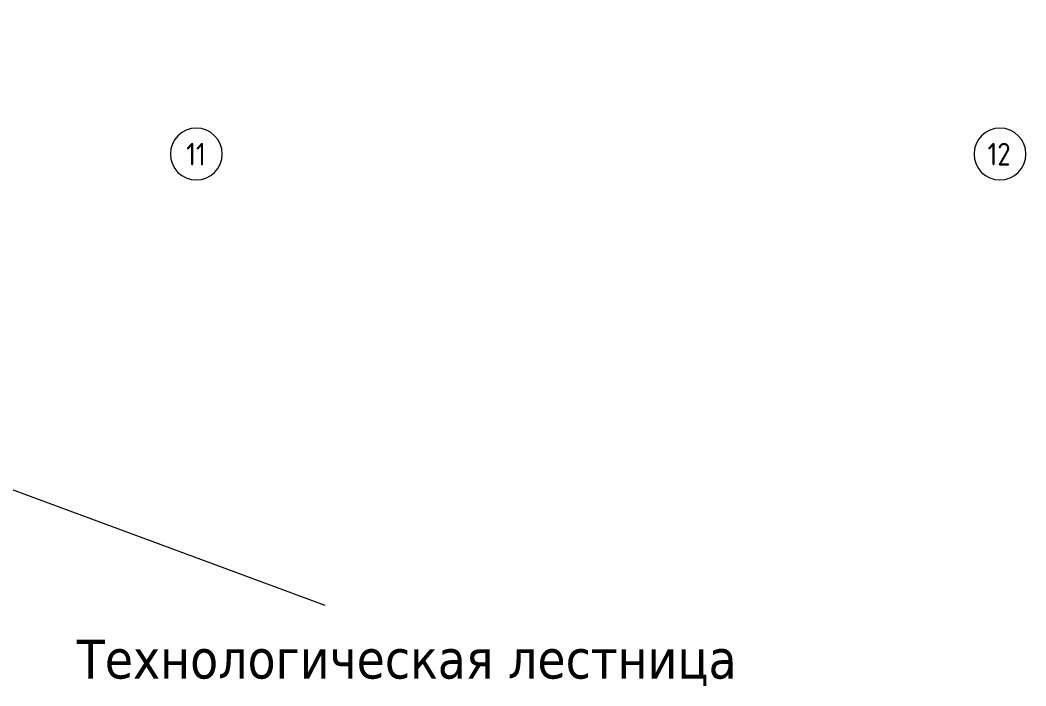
# Model space of a CAD drawing. Header units: millimetres. Extents: x -515342 to 330399, y -224905 to 507333.
# Drawn here: x -287152 to -271633, y -199218 to -188948 of the extents above; entities that cross this region are included whole.
import ezdxf

# ---------------------------------------------------------------- set-up
doc = ezdxf.new("R2010")
doc.units = ezdxf.units.MM
doc.layers.add('Оси', color=7, linetype='Continuous', lineweight=0)
doc.layers.add('экспертиза пояснения', color=6, linetype='Continuous', lineweight=0)
doc.styles.add('GOST Common', font='', dxfattribs={"width": 0.9, "height": 350})
doc.styles.add('mytext', font='isocpeur.ttf', dxfattribs={"width": 0.8, "oblique": 14.999978})
doc.styles.get('GOST Common').set_extended_font_data('GOST Common')

# ---------------------------------------------------------------- blocks, each defined once
blk = doc.blocks.new('Ось сетки - Круг_Ø8 мм-6577-О_АР_П_-1_-3_000_План -1 этажа')
at = {"layer": 'Оси'}
for start, end in [(360, 180), (180, 360)]:
    blk.add_arc((0, 0), 4, start, end, dxfattribs=at)

msp = doc.modelspace()

# ---------------------------------------------------------------- linework, layer by layer
at = {"layer": 'экспертиза пояснения'}
msp.add_lwpolyline([(-282444.6139, -197979.2833), (-316054.7784, -185544.5664)], dxfattribs=at)

# ---------------------------------------------------------------- block references
at = {"layer": 'Оси', "xscale": 99.99999999999993, "yscale": 99.99999999999993, "zscale": 99.99999999999993}
for p in [(-284432.9357, -191013.1673), (-272032.9357, -191013.1673)]:
    msp.add_blockref('Ось сетки - Круг_Ø8 мм-6577-О_АР_П_-1_-3_000_План -1 этажа', p, dxfattribs=at)

# ---------------------------------------------------------------- texts
at = {"layer": 'Оси', "char_height": 350, "attachment_point": 1, "style": 'GOST Common'}
for s, insert, width in [('11', (-284588.5663, -190840.6339), 375.18975), ('12', (-272224.1163, -190840.6339), 461.772)]:
    msp.add_mtext(s, dxfattribs=dict(at, insert=insert, width=width))
at = {"layer": 'экспертиза пояснения', "insert": (-286277.7085, -198504.5536), "char_height": 600, "width": 10748.518835, "attachment_point": 1, "style": 'mytext'}
msp.add_mtext('\\A1;\\pt1200;{\\fTahoma|b0|i0|c204|p34;\\Q0;\\W1;Технологическая лестница}', dxfattribs=at)

doc.saveas('drawing.dxf')
